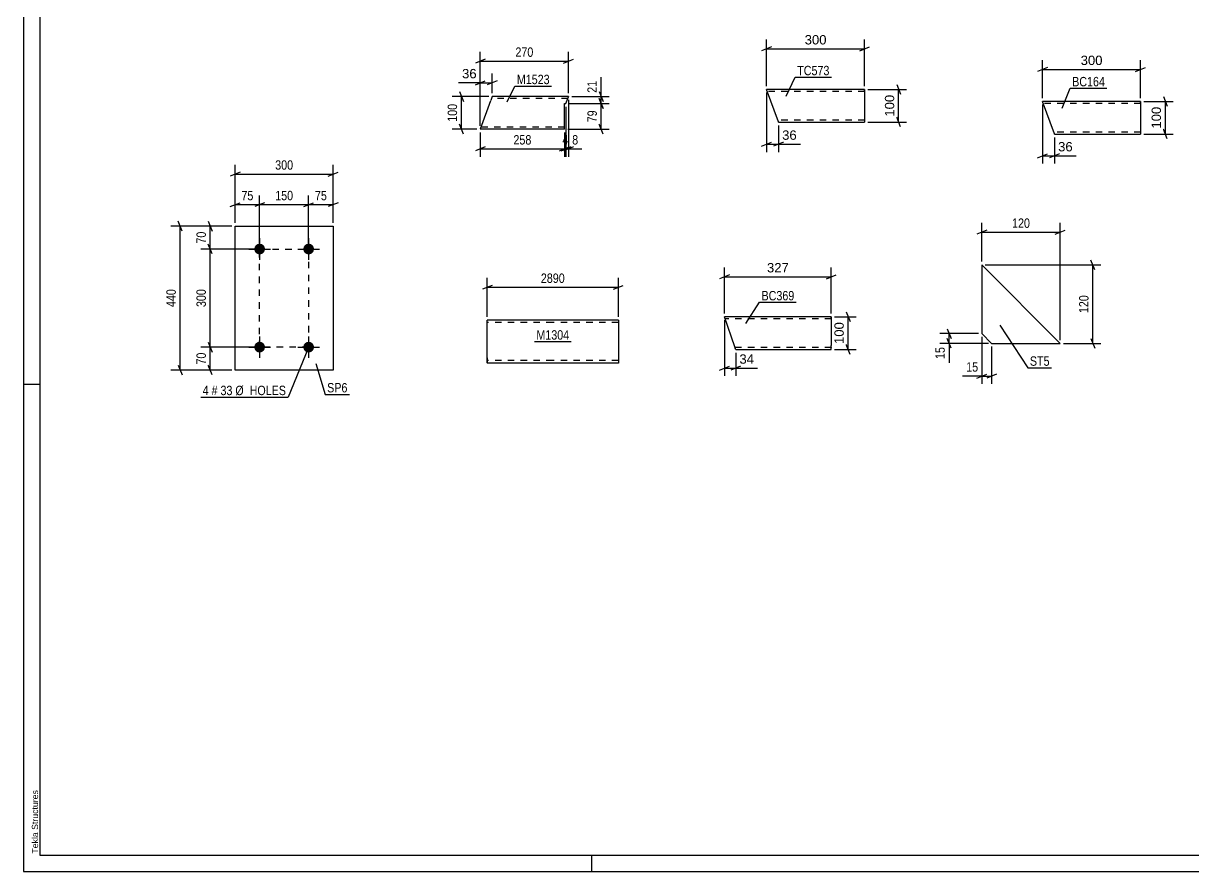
# Model space of a CAD drawing. Header units: millimetres. Extents: x 0 to 594, y 0 to 420.
# Drawn here: x 0 to 357.8, y 0 to 259.4 of the extents above; entities that cross this region are included whole.
import ezdxf

# ---------------------------------------------------------------- set-up
doc = ezdxf.new("R2010")
doc.units = ezdxf.units.MM
doc.linetypes.add('DXK_LINE_DOT2', pattern=[3.9198, 1.9599, -1.9599])
doc.styles.add('Arial', font='ARIAL.TTF', dxfattribs={"height": 0.2})
doc.styles.add('Arial Narrow', font='ARIALN.TTF', dxfattribs={"height": 0.2})

# ---------------------------------------------------------------- blocks, each defined once
blk = doc.blocks.new('Unknown-761553966-1135')
at = {"color": 5, "linetype": 'Continuous'}
for p, q in [((0, 420), (0, 0)), ((5, 415), (5, 5)), ((5, 149), (0, 149)), ((5, 5), (589, 5)), ((174, 0), (174, 5)), ((0, 0), (594, 0))]:
    blk.add_line(p, q, dxfattribs=at)
at = {"color": 174, "linetype": 'Continuous', "style": 'Arial'}
blk.add_text('Tekla Structures', height=1.9102, rotation=90, dxfattribs=at).set_placement((4.5, 5.5))
blk = doc.blocks.new('Part-761553966-12700 - 12699')
at = {"color": 2, "linetype": 'Continuous'}
for p, q in [((315.53, 225.67), (311.92, 235.58)), ((341.92, 235.58), (311.92, 235.58)), ((341.92, 235.58), (341.92, 235.49)), ((341.92, 235.49), (341.92, 225.58)), ((315.56, 225.58), (315.53, 225.67)), ((315.56, 225.58), (341.92, 225.58))]:
    blk.add_line(p, q, dxfattribs=at)
at = {"color": 7, "linetype": 'DXK_LINE_DOT2'}
for p, q in [((341.92, 234.98), (312.14, 234.98)), ((341.92, 235.23), (341.92, 235.58)), ((341.92, 226.18), (315.34, 226.18))]:
    blk.add_line(p, q, dxfattribs=at)
blk = doc.blocks.new('Part-761553966-10193 - 10192')
at = {"color": 2, "linetype": 'Continuous'}
for p, q in [((161.99, 168.71), (141.99, 168.71)), ((141.99, 157.11), (141.99, 168.71)), ((182.09, 168.71), (162.09, 168.71)), ((182.09, 168.71), (182.09, 155.51)), ((141.99, 157.11), (141.99, 155.51)), ((161.99, 155.51), (141.99, 155.51)), ((182.09, 155.51), (162.09, 155.51))]:
    blk.add_line(p, q, dxfattribs=at)
at = {"color": 7, "linetype": 'DXK_LINE_DOT2'}
for p, q in [((161.99, 167.91), (141.99, 167.91)), ((182.09, 167.91), (162.09, 167.91)), ((141.99, 155.64), (141.99, 157.11)), ((141.99, 156.31), (141.99, 156.37)), ((161.99, 156.31), (141.99, 156.31)), ((182.09, 156.31), (162.09, 156.31)), ((182.09, 156.31), (182.09, 156.37))]:
    blk.add_line(p, q, dxfattribs=at)
blk = doc.blocks.new('Part-761553966-12708 - 12707')
at = {"color": 2, "linetype": 'Continuous'}
for p, q in [((247.25, 169.71), (214.58, 169.71)), ((217.76, 160.46), (214.58, 169.71)), ((247.25, 169.71), (247.25, 169.62)), ((247.25, 169.62), (247.25, 169.36)), ((247.25, 169.36), (247.25, 168.51)), ((247.25, 168.51), (247.25, 160.91)), ((217.98, 159.81), (217.76, 160.46)), ((217.98, 159.81), (218.01, 159.71)), ((218.01, 159.71), (247.25, 159.71)), ((247.25, 159.71), (247.25, 160.91))]:
    blk.add_line(p, q, dxfattribs=at)
at = {"color": 7, "linetype": 'DXK_LINE_DOT2'}
for p, q in [((247.25, 169.11), (214.79, 169.11)), ((247.25, 169.36), (247.25, 169.71)), ((247.25, 168.97), (247.25, 168.51)), ((217.76, 160.46), (217.89, 160.07)), ((247.25, 160.31), (217.81, 160.31)), ((247.25, 160.31), (247.25, 160.91)), ((247.25, 160.36), (247.25, 160.31)), ((247.25, 159.71), (247.25, 159.81))]:
    blk.add_line(p, q, dxfattribs=at)
blk = doc.blocks.new('Part-761553966-12692 - 12691')
at = {"color": 2, "linetype": 'Continuous'}
for p, q in [((231.06, 229.34), (227.45, 239.25)), ((257.45, 239.25), (227.45, 239.25)), ((257.45, 239.25), (257.45, 239.16)), ((257.45, 239.16), (257.45, 229.25)), ((231.09, 229.25), (231.06, 229.34)), ((231.09, 229.25), (257.45, 229.25))]:
    blk.add_line(p, q, dxfattribs=at)
at = {"color": 7, "linetype": 'DXK_LINE_DOT2'}
for p, q in [((257.45, 238.65), (227.67, 238.65)), ((257.45, 238.9), (257.45, 239.25)), ((257.45, 229.85), (230.87, 229.85))]:
    blk.add_line(p, q, dxfattribs=at)
blk = doc.blocks.new('Part-761553966-10278 - 10277')
at = {"color": 2, "linetype": 'Continuous'}
for p, q in [((64.81, 153.41), (64.81, 197.41)), ((64.81, 197.41), (94.81, 197.41)), ((94.81, 197.41), (94.81, 153.41)), ((94.81, 153.41), (64.81, 153.41))]:
    blk.add_line(p, q, dxfattribs=at)
blk = doc.blocks.new('Bolt-761553966-10279 - 10277')
at = {"linetype": 'Continuous'}
for points in [[(72.31, 192.06, -1), (72.31, 188.76, -1)], [(87.31, 192.06, -1), (87.31, 188.76, -1)], [(72.31, 162.06, -1), (72.31, 158.76, -1)], [(87.31, 162.06, -1), (87.31, 158.76, -1)]]:
    blk.add_hatch(color=1, dxfattribs=at).paths.add_polyline_path(points)
at = {"color": 1, "linetype": 'Continuous'}
for p, q in [((72.31, 193.71), (72.31, 187.11)), ((87.31, 193.71), (87.31, 187.11)), ((69.01, 190.41), (75.61, 190.41)), ((84.01, 190.41), (90.61, 190.41)), ((72.31, 163.71), (72.31, 157.11)), ((87.31, 163.71), (87.31, 157.11)), ((69.01, 160.41), (75.61, 160.41)), ((84.01, 160.41), (90.61, 160.41))]:
    blk.add_line(p, q, dxfattribs=at)
blk = doc.blocks.new('Part-761553966-10296 - 10295')
at = {"color": 2, "linetype": 'Continuous'}
for p, q in [((293.33, 185.56), (293.33, 164.56)), ((293.33, 185.56), (317.33, 161.56)), ((293.33, 164.56), (296.33, 161.56)), ((296.33, 161.56), (317.33, 161.56))]:
    blk.add_line(p, q, dxfattribs=at)
blk = doc.blocks.new('Part-761553966-10373 - 10372')
at = {"color": 2, "linetype": 'Continuous'}
for p, q in [((143.47, 237.08), (143.03, 235.88)), ((166.84, 237.08), (143.47, 237.08)), ((166.07, 234.95), (166.81, 236.98)), ((166.84, 237.08), (166.81, 236.98)), ((139.86, 227.17), (143.03, 235.88)), ((165.63, 227.08), (165.63, 234.95)), ((165.63, 234.95), (166.07, 234.95)), ((139.83, 227.08), (139.86, 227.17)), ((165.63, 227.08), (139.83, 227.08))]:
    blk.add_line(p, q, dxfattribs=at)
at = {"color": 7, "linetype": 'DXK_LINE_DOT2'}
for p, q in [((166.62, 236.48), (143.25, 236.48)), ((140.05, 227.68), (140.06, 227.72)), ((165.63, 227.68), (140.05, 227.68))]:
    blk.add_line(p, q, dxfattribs=at)
blk = doc.blocks.new('Rectangle-761553966-12603 - 10277')
at = {"color": 1, "linetype": 'DXK_LINE_DOT2'}
blk.add_lwpolyline([(72.31, 190.41), (87.31, 190.41), (87.31, 160.41), (72.31, 160.41), (72.31, 190.41)], close=True, dxfattribs=at)
blk = doc.blocks.new('StraightDimension-761553966-12741 - 12699')
at = {"color": 7, "linetype": 'Continuous'}
for p, q in [((311.92, 236.58), (311.92, 248.2)), ((341.92, 236.58), (341.92, 248.2)), ((313.42, 245.95), (310.42, 244.75)), ((311.92, 245.35), (341.92, 245.35)), ((340.42, 244.75), (343.42, 245.95))]:
    blk.add_line(p, q, dxfattribs=at)
at = {"color": 0}
blk.add_wipeout([(330.86, 246.1), (330.86, 250.3), (322.99, 250.3), (322.99, 246.1)], dxfattribs=at)
at = {"color": 3, "style": 'Arial'}
blk.add_text('300', height=2.865, dxfattribs=at).set_placement((323.59, 246.7))
blk = doc.blocks.new('StraightDimension-761553966-13000 - 12699')
at = {"color": 7, "linetype": 'Continuous'}
for p, q in [((311.92, 234.58), (311.92, 216.53)), ((315.56, 224.58), (315.56, 216.53)), ((310.42, 218.33), (313.42, 219.53)), ((311.92, 218.93), (315.56, 218.93)), ((317.06, 219.53), (314.06, 218.33))]:
    blk.add_line(p, q, dxfattribs=at)
at = {"color": 0}
blk.add_wipeout([(321.73, 219.68), (321.73, 223.88), (316.09, 223.88), (316.09, 219.68)], dxfattribs=at)
at = {"color": 7, "linetype": 'Continuous'}
blk.add_line((315.56, 218.93), (322.26, 218.93), dxfattribs=at)
blk.add_line((315.56, 218.93), (322.26, 218.93), dxfattribs=at)
at = {"color": 3, "style": 'Arial'}
blk.add_text('36', height=2.865, dxfattribs=at).set_placement((316.69, 220.28))
blk = doc.blocks.new('StraightDimension-761553966-13030 - 12699')
at = {"color": 7, "linetype": 'Continuous'}
for p, q in [((348.91, 237.08), (350.11, 234.08)), ((342.92, 235.58), (351.91, 235.58)), ((349.51, 225.58), (349.51, 235.58)), ((342.92, 225.58), (351.91, 225.58)), ((350.11, 224.08), (348.91, 227.08))]:
    blk.add_line(p, q, dxfattribs=at)
at = {"color": 0}
blk.add_wipeout([(348.76, 234.52), (344.56, 234.52), (344.56, 226.65), (348.76, 226.65)], dxfattribs=at)
at = {"color": 3, "style": 'Arial'}
blk.add_text('100', height=2.865, rotation=90.0002, dxfattribs=at).set_placement((348.16, 227.25))
blk = doc.blocks.new('StraightDimension-761553966-10529 - 10192')
at = {"color": 7, "linetype": 'Continuous'}
for p, q in [((143.49, 179.31), (140.49, 178.11)), ((141.99, 169.71), (141.99, 181.56)), ((180.59, 178.11), (183.59, 179.31)), ((182.09, 169.71), (182.09, 181.56)), ((141.99, 178.71), (182.09, 178.71))]:
    blk.add_line(p, q, dxfattribs=at)
at = {"color": 0}
blk.add_wipeout([(166.29, 179.46), (166.29, 183.66), (157.78, 183.66), (157.78, 179.46)], dxfattribs=at)
at = {"color": 3, "style": 'Arial Narrow'}
blk.add_text('2890', height=2.863, dxfattribs=at).set_placement((158.38, 180.06))
blk = doc.blocks.new('StraightDimension-761553966-12730 - 12707')
at = {"color": 7, "linetype": 'Continuous'}
for p, q in [((216.08, 182.52), (213.08, 181.32)), ((214.58, 170.71), (214.58, 184.77)), ((245.75, 181.32), (248.75, 182.52)), ((247.25, 170.71), (247.25, 184.77)), ((214.58, 181.92), (247.25, 181.92))]:
    blk.add_line(p, q, dxfattribs=at)
at = {"color": 0}
blk.add_wipeout([(234.85, 182.67), (234.85, 186.87), (226.98, 186.87), (226.98, 182.67)], dxfattribs=at)
at = {"color": 3, "style": 'Arial'}
blk.add_text('327', height=2.865, dxfattribs=at).set_placement((227.58, 183.27))
blk = doc.blocks.new('StraightDimension-761553966-13108 - 12707')
at = {"color": 7, "linetype": 'Continuous'}
for p, q in [((214.58, 168.71), (214.58, 151.59)), ((218.01, 158.71), (218.01, 151.59)), ((213.08, 153.39), (216.08, 154.59)), ((214.58, 153.99), (218.01, 153.99)), ((219.51, 154.59), (216.51, 153.39))]:
    blk.add_line(p, q, dxfattribs=at)
at = {"color": 0}
blk.add_wipeout([(224.18, 154.74), (224.18, 158.94), (218.54, 158.94), (218.54, 154.74)], dxfattribs=at)
at = {"color": 7, "linetype": 'Continuous'}
blk.add_line((218.01, 153.99), (224.71, 153.99), dxfattribs=at)
blk.add_line((218.01, 153.99), (224.71, 153.99), dxfattribs=at)
at = {"color": 3, "style": 'Arial'}
blk.add_text('34', height=2.865, dxfattribs=at).set_placement((219.14, 155.34))
blk = doc.blocks.new('StraightDimension-761553966-13121 - 12707')
at = {"color": 7, "linetype": 'Continuous'}
for p, q in [((248.25, 169.71), (254.83, 169.71)), ((251.83, 171.21), (253.03, 168.21)), ((252.43, 159.71), (252.43, 169.71)), ((253.03, 158.21), (251.83, 161.21)), ((248.25, 159.71), (254.83, 159.71))]:
    blk.add_line(p, q, dxfattribs=at)
at = {"color": 0}
blk.add_wipeout([(251.68, 168.65), (247.48, 168.65), (247.48, 160.78), (251.68, 160.78)], dxfattribs=at)
at = {"color": 3, "style": 'Arial'}
blk.add_text('100', height=2.865, rotation=90.0002, dxfattribs=at).set_placement((251.08, 161.38))
blk = doc.blocks.new('StraightDimension-761553966-12752 - 12691')
at = {"color": 7, "linetype": 'Continuous'}
for p, q in [((227.45, 240.25), (227.45, 254.49)), ((257.45, 240.25), (257.45, 254.49)), ((228.95, 252.24), (225.95, 251.04)), ((227.45, 251.64), (257.45, 251.64)), ((255.95, 251.04), (258.95, 252.24))]:
    blk.add_line(p, q, dxfattribs=at)
at = {"color": 0}
blk.add_wipeout([(246.39, 252.39), (246.39, 256.59), (238.52, 256.59), (238.52, 252.39)], dxfattribs=at)
at = {"color": 3, "style": 'Arial'}
blk.add_text('300', height=2.865, dxfattribs=at).set_placement((239.12, 252.99))
blk = doc.blocks.new('StraightDimension-761553966-12983 - 12691')
at = {"color": 7, "linetype": 'Continuous'}
for p, q in [((267.28, 240.75), (268.48, 237.75)), ((258.45, 239.25), (270.28, 239.25)), ((267.88, 229.25), (267.88, 239.25)), ((258.45, 229.25), (270.28, 229.25)), ((268.48, 227.75), (267.28, 230.75))]:
    blk.add_line(p, q, dxfattribs=at)
at = {"color": 0}
blk.add_wipeout([(267.13, 238.18), (262.93, 238.18), (262.93, 230.31), (267.13, 230.31)], dxfattribs=at)
at = {"color": 3, "style": 'Arial'}
blk.add_text('100', height=2.865, rotation=90.0002, dxfattribs=at).set_placement((266.53, 230.91))
blk = doc.blocks.new('StraightDimension-761553966-12959 - 12691')
at = {"color": 7, "linetype": 'Continuous'}
for p, q in [((227.45, 238.25), (227.45, 220.08)), ((231.09, 228.25), (231.09, 220.08)), ((225.95, 221.88), (228.95, 223.08)), ((227.45, 222.48), (231.09, 222.48)), ((232.59, 223.08), (229.59, 221.88))]:
    blk.add_line(p, q, dxfattribs=at)
at = {"color": 0}
blk.add_wipeout([(237.27, 223.23), (237.27, 227.43), (231.62, 227.43), (231.62, 223.23)], dxfattribs=at)
at = {"color": 7, "linetype": 'Continuous'}
blk.add_line((231.09, 222.48), (237.79, 222.48), dxfattribs=at)
blk.add_line((231.09, 222.48), (237.79, 222.48), dxfattribs=at)
at = {"color": 3, "style": 'Arial'}
blk.add_text('36', height=2.865, dxfattribs=at).set_placement((232.22, 223.83))
blk = doc.blocks.new('StraightDimension-761553966-10613 - 10277')
at = {"color": 7, "linetype": 'Continuous'}
for p, q in [((63.81, 197.41), (54.34, 197.41)), ((56.59, 198.91), (57.79, 195.91)), ((57.19, 190.41), (57.19, 197.41)), ((71.31, 190.41), (54.34, 190.41)), ((57.79, 188.91), (56.59, 191.91))]:
    blk.add_line(p, q, dxfattribs=at)
at = {"color": 0}
blk.add_wipeout([(56.44, 196.34), (52.24, 196.34), (52.24, 191.48), (56.44, 191.48)], dxfattribs=at)
at = {"color": 3, "style": 'Arial Narrow'}
blk.add_text('70', height=2.863, rotation=90.0002, dxfattribs=at).set_placement((55.84, 192.08))
blk = doc.blocks.new('StraightDimension-761553966-10614 - 10277')
at = {"color": 7, "linetype": 'Continuous'}
for p, q in [((71.31, 190.41), (54.34, 190.41)), ((57.79, 188.91), (56.59, 191.91)), ((57.19, 160.41), (57.19, 190.41)), ((56.59, 161.91), (57.79, 158.91)), ((71.31, 160.41), (54.34, 160.41))]:
    blk.add_line(p, q, dxfattribs=at)
at = {"color": 0}
blk.add_wipeout([(56.44, 178.75), (52.24, 178.75), (52.24, 172.07), (56.44, 172.07)], dxfattribs=at)
at = {"color": 3, "style": 'Arial Narrow'}
blk.add_text('300', height=2.863, rotation=90.0002, dxfattribs=at).set_placement((55.84, 172.67))
blk = doc.blocks.new('StraightDimension-761553966-10615 - 10277')
at = {"color": 7, "linetype": 'Continuous'}
for p, q in [((56.59, 161.91), (57.79, 158.91)), ((71.31, 160.41), (54.34, 160.41)), ((57.19, 153.41), (57.19, 160.41)), ((57.79, 151.91), (56.59, 154.91)), ((63.81, 153.41), (54.34, 153.41))]:
    blk.add_line(p, q, dxfattribs=at)
at = {"color": 0}
blk.add_wipeout([(56.44, 159.34), (52.24, 159.34), (52.24, 154.48), (56.44, 154.48)], dxfattribs=at)
at = {"color": 3, "style": 'Arial Narrow'}
blk.add_text('70', height=2.863, rotation=90.0002, dxfattribs=at).set_placement((55.84, 155.08))
blk = doc.blocks.new('StraightDimension-761553966-10625 - 10277')
at = {"color": 7, "linetype": 'Continuous'}
for p, q in [((63.81, 197.41), (45.13, 197.41)), ((48.58, 195.91), (47.38, 198.91)), ((47.98, 153.41), (47.98, 197.41)), ((47.38, 154.91), (48.58, 151.91)), ((63.81, 153.41), (45.13, 153.41))]:
    blk.add_line(p, q, dxfattribs=at)
at = {"color": 0}
blk.add_wipeout([(47.23, 178.75), (43.03, 178.75), (43.03, 172.07), (47.23, 172.07)], dxfattribs=at)
at = {"color": 3, "style": 'Arial Narrow'}
blk.add_text('440', height=2.863, rotation=90.0002, dxfattribs=at).set_placement((46.63, 172.67))
blk = doc.blocks.new('StraightDimension-761553966-10629 - 10277')
at = {"color": 7, "linetype": 'Continuous'}
for p, q in [((85.81, 203.39), (88.81, 204.59)), ((87.31, 191.41), (87.31, 206.84)), ((87.31, 203.99), (94.81, 203.99)), ((96.31, 204.59), (93.31, 203.39)), ((94.81, 198.41), (94.81, 206.84))]:
    blk.add_line(p, q, dxfattribs=at)
at = {"color": 0}
blk.add_wipeout([(93.49, 204.74), (93.49, 208.94), (88.63, 208.94), (88.63, 204.74)], dxfattribs=at)
at = {"color": 3, "style": 'Arial Narrow'}
blk.add_text('75', height=2.863, dxfattribs=at).set_placement((89.23, 205.34))
blk = doc.blocks.new('StraightDimension-761553966-10630 - 10277')
at = {"color": 7, "linetype": 'Continuous'}
for p, q in [((73.81, 204.59), (70.81, 203.39)), ((72.31, 191.41), (72.31, 206.84)), ((72.31, 203.99), (87.31, 203.99)), ((85.81, 203.39), (88.81, 204.59)), ((87.31, 191.41), (87.31, 206.84))]:
    blk.add_line(p, q, dxfattribs=at)
at = {"color": 0}
blk.add_wipeout([(83.15, 204.74), (83.15, 208.94), (76.47, 208.94), (76.47, 204.74)], dxfattribs=at)
at = {"color": 3, "style": 'Arial Narrow'}
blk.add_text('150', height=2.863, dxfattribs=at).set_placement((77.07, 205.34))
blk = doc.blocks.new('StraightDimension-761553966-10631 - 10277')
at = {"color": 7, "linetype": 'Continuous'}
for p, q in [((63.31, 203.39), (66.31, 204.59)), ((64.81, 198.41), (64.81, 206.84)), ((64.81, 203.99), (72.31, 203.99)), ((73.81, 204.59), (70.81, 203.39)), ((72.31, 191.41), (72.31, 206.84))]:
    blk.add_line(p, q, dxfattribs=at)
at = {"color": 0}
blk.add_wipeout([(70.99, 204.74), (70.99, 208.94), (66.13, 208.94), (66.13, 204.74)], dxfattribs=at)
at = {"color": 3, "style": 'Arial Narrow'}
blk.add_text('75', height=2.863, dxfattribs=at).set_placement((66.73, 205.34))
blk = doc.blocks.new('StraightDimension-761553966-10641 - 10277')
at = {"color": 7, "linetype": 'Continuous'}
for p, q in [((64.81, 198.41), (64.81, 216.19)), ((94.81, 198.41), (94.81, 216.19)), ((66.31, 213.94), (63.31, 212.74)), ((64.81, 213.34), (94.81, 213.34)), ((93.31, 212.74), (96.31, 213.94))]:
    blk.add_line(p, q, dxfattribs=at)
at = {"color": 0}
blk.add_wipeout([(83.15, 214.09), (83.15, 218.29), (76.47, 218.29), (76.47, 214.09)], dxfattribs=at)
at = {"color": 3, "style": 'Arial Narrow'}
blk.add_text('300', height=2.863, dxfattribs=at).set_placement((77.07, 214.69))
blk = doc.blocks.new('StraightDimension-761553966-10697 - 10295')
at = {"color": 7, "linetype": 'Continuous'}
for p, q in [((282.73, 166.06), (283.93, 163.06)), ((292.33, 164.56), (280.48, 164.56)), ((295.33, 161.56), (280.48, 161.56)), ((283.93, 160.06), (282.73, 163.06)), ((283.33, 161.56), (283.33, 164.56))]:
    blk.add_line(p, q, dxfattribs=at)
at = {"color": 0}
blk.add_wipeout([(282.58, 161.03), (278.38, 161.03), (278.38, 156.18), (282.58, 156.18)], dxfattribs=at)
at = {"color": 7, "linetype": 'Continuous'}
blk.add_line((283.33, 161.56), (283.33, 155.65), dxfattribs=at)
blk.add_line((283.33, 161.56), (283.33, 155.65), dxfattribs=at)
at = {"color": 3, "style": 'Arial Narrow'}
blk.add_text('15', height=2.863, rotation=90.0002, dxfattribs=at).set_placement((281.98, 156.78))
blk = doc.blocks.new('StraightDimension-761553966-10689 - 10295')
at = {"color": 7, "linetype": 'Continuous'}
for p, q in [((293.33, 163.56), (293.33, 149.16)), ((296.33, 160.56), (296.33, 149.16)), ((291.83, 150.96), (294.83, 152.16)), ((293.33, 151.56), (296.33, 151.56)), ((297.83, 152.16), (294.83, 150.96))]:
    blk.add_line(p, q, dxfattribs=at)
at = {"color": 0}
blk.add_wipeout([(292.81, 152.31), (292.81, 156.51), (287.95, 156.51), (287.95, 152.31)], dxfattribs=at)
at = {"color": 7, "linetype": 'Continuous'}
blk.add_line((293.33, 151.56), (287.43, 151.56), dxfattribs=at)
blk.add_line((293.33, 151.56), (287.43, 151.56), dxfattribs=at)
at = {"color": 3, "style": 'Arial Narrow'}
blk.add_text('15', height=2.863, dxfattribs=at).set_placement((288.55, 152.91))
blk = doc.blocks.new('StraightDimension-761553966-10701 - 10295')
at = {"color": 7, "linetype": 'Continuous'}
for p, q in [((327.93, 184.06), (326.73, 187.06)), ((294.33, 185.56), (329.73, 185.56)), ((327.33, 161.56), (327.33, 185.56)), ((318.33, 161.56), (329.73, 161.56)), ((326.73, 163.06), (327.93, 160.06))]:
    blk.add_line(p, q, dxfattribs=at)
at = {"color": 0}
blk.add_wipeout([(326.58, 176.9), (322.38, 176.9), (322.38, 170.21), (326.58, 170.21)], dxfattribs=at)
at = {"color": 3, "style": 'Arial Narrow'}
blk.add_text('120', height=2.863, rotation=90.0002, dxfattribs=at).set_placement((325.98, 170.81))
blk = doc.blocks.new('StraightDimension-761553966-10693 - 10295')
at = {"color": 7, "linetype": 'Continuous'}
for p, q in [((293.33, 186.56), (293.33, 198.41)), ((317.33, 162.56), (317.33, 198.41)), ((294.83, 196.16), (291.83, 194.96)), ((293.33, 195.56), (317.33, 195.56)), ((315.83, 194.96), (318.83, 196.16))]:
    blk.add_line(p, q, dxfattribs=at)
at = {"color": 0}
blk.add_wipeout([(308.68, 196.31), (308.68, 200.51), (301.99, 200.51), (301.99, 196.31)], dxfattribs=at)
at = {"color": 3, "style": 'Arial Narrow'}
blk.add_text('120', height=2.863, dxfattribs=at).set_placement((302.59, 196.91))
blk = doc.blocks.new('StraightDimension-761553966-12863 - 10372')
at = {"color": 7, "linetype": 'Continuous'}
for p, q in [((166.07, 233.95), (166.07, 218.64)), ((165.63, 226.08), (165.63, 218.64)), ((164.13, 220.44), (167.13, 221.64)), ((167.57, 221.64), (164.57, 220.44)), ((165.63, 221.04), (166.07, 221.04))]:
    blk.add_line(p, q, dxfattribs=at)
at = {"color": 0}
blk.add_wipeout([(167.36, 221.79), (167.36, 225.99), (164.34, 225.99), (164.34, 221.79)], dxfattribs=at)
at = {"color": 3, "style": 'Arial Narrow'}
blk.add_text('4', height=2.86, dxfattribs=at).set_placement((164.94, 222.39))
blk = doc.blocks.new('StraightDimension-761553966-10791 - 10372')
at = {"color": 7, "linetype": 'Continuous'}
for p, q in [((167.84, 237.08), (179.24, 237.08)), ((176.24, 238.58), (177.44, 235.58)), ((177.44, 233.45), (176.24, 236.45)), ((176.84, 234.95), (176.84, 237.08)), ((167.07, 234.95), (179.24, 234.95))]:
    blk.add_line(p, q, dxfattribs=at)
at = {"color": 0}
blk.add_wipeout([(176.09, 242.46), (171.89, 242.46), (171.89, 237.6), (176.09, 237.6)], dxfattribs=at)
at = {"color": 7, "linetype": 'Continuous'}
blk.add_line((176.84, 237.08), (176.84, 242.98), dxfattribs=at)
blk.add_line((176.84, 237.08), (176.84, 242.98), dxfattribs=at)
at = {"color": 3, "style": 'Arial Narrow'}
blk.add_text('21', height=2.863, rotation=90.0002, dxfattribs=at).set_placement((175.49, 238.2))
blk = doc.blocks.new('StraightDimension-761553966-10800 - 10372')
at = {"color": 7, "linetype": 'Continuous'}
for p, q in [((142.47, 237.08), (131.23, 237.08)), ((133.48, 238.58), (134.68, 235.58)), ((134.08, 227.08), (134.08, 237.08)), ((138.83, 227.08), (131.23, 227.08)), ((134.68, 225.58), (133.48, 228.58))]:
    blk.add_line(p, q, dxfattribs=at)
at = {"color": 0}
blk.add_wipeout([(133.33, 235.42), (129.13, 235.42), (129.13, 228.73), (133.33, 228.73)], dxfattribs=at)
at = {"color": 3, "style": 'Arial Narrow'}
blk.add_text('100', height=2.863, rotation=90.0002, dxfattribs=at).set_placement((132.73, 229.33))
blk = doc.blocks.new('StraightDimension-761553966-10792 - 10372')
at = {"color": 7, "linetype": 'Continuous'}
for p, q in [((176.24, 236.45), (177.44, 233.45)), ((167.07, 234.95), (179.24, 234.95)), ((176.84, 227.08), (176.84, 234.95)), ((166.63, 227.08), (179.24, 227.08)), ((177.44, 225.58), (176.24, 228.58))]:
    blk.add_line(p, q, dxfattribs=at)
at = {"color": 0}
blk.add_wipeout([(176.09, 233.44), (171.89, 233.44), (171.89, 228.58), (176.09, 228.58)], dxfattribs=at)
at = {"color": 3, "style": 'Arial Narrow'}
blk.add_text('79', height=2.863, rotation=90.0002, dxfattribs=at).set_placement((175.49, 229.18))
blk = doc.blocks.new('StraightDimension-761553966-10826 - 10372')
at = {"color": 7, "linetype": 'Continuous'}
for p, q in [((139.83, 228.08), (139.83, 250.72)), ((166.84, 238.08), (166.84, 250.72)), ((141.33, 248.47), (138.33, 247.27)), ((139.83, 247.87), (166.84, 247.87)), ((165.34, 247.27), (168.34, 248.47))]:
    blk.add_line(p, q, dxfattribs=at)
at = {"color": 0}
blk.add_wipeout([(156.68, 248.62), (156.68, 252.82), (149.99, 252.82), (149.99, 248.62)], dxfattribs=at)
at = {"color": 3, "style": 'Arial Narrow'}
blk.add_text('270', height=2.863, dxfattribs=at).set_placement((150.59, 249.22))
blk = doc.blocks.new('StraightDimension-761553966-12862 - 10372')
at = {"color": 7, "linetype": 'Continuous'}
for p, q in [((166.07, 233.95), (166.07, 218.64)), ((166.84, 236.08), (166.84, 218.64)), ((164.57, 220.44), (167.57, 221.64)), ((168.34, 221.64), (165.34, 220.44)), ((166.07, 221.04), (166.84, 221.04))]:
    blk.add_line(p, q, dxfattribs=at)
at = {"color": 0}
blk.add_wipeout([(170.4, 221.79), (170.4, 225.99), (167.37, 225.99), (167.37, 221.79)], dxfattribs=at)
at = {"color": 7, "linetype": 'Continuous'}
blk.add_line((166.84, 221.04), (170.92, 221.04), dxfattribs=at)
blk.add_line((166.84, 221.04), (170.92, 221.04), dxfattribs=at)
at = {"color": 3, "style": 'Arial Narrow'}
blk.add_text('8', height=2.86, dxfattribs=at).set_placement((167.97, 222.39))
blk = doc.blocks.new('StraightDimension-761553966-12864 - 10372')
at = {"color": 7, "linetype": 'Continuous'}
for p, q in [((139.83, 226.08), (139.83, 218.64)), ((165.63, 226.08), (165.63, 218.64)), ((141.33, 221.64), (138.33, 220.44)), ((139.83, 221.04), (165.63, 221.04)), ((164.13, 220.44), (167.13, 221.64))]:
    blk.add_line(p, q, dxfattribs=at)
at = {"color": 0}
blk.add_wipeout([(156.07, 221.79), (156.07, 225.99), (149.39, 225.99), (149.39, 221.79)], dxfattribs=at)
at = {"color": 3, "style": 'Arial Narrow'}
blk.add_text('258', height=2.863, dxfattribs=at).set_placement((149.99, 222.39))
blk = doc.blocks.new('StraightDimension-761553966-12941 - 10372')
at = {"color": 7, "linetype": 'Continuous'}
for p, q in [((139.83, 228.08), (139.83, 244.13)), ((143.47, 238.08), (143.47, 244.13)), ((138.33, 240.68), (141.33, 241.88)), ((139.83, 241.28), (143.47, 241.28)), ((144.97, 241.88), (141.97, 240.68))]:
    blk.add_line(p, q, dxfattribs=at)
at = {"color": 0}
blk.add_wipeout([(139.3, 242.03), (139.3, 246.23), (133.66, 246.23), (133.66, 242.03)], dxfattribs=at)
at = {"color": 7, "linetype": 'Continuous'}
blk.add_line((139.83, 241.28), (133.13, 241.28), dxfattribs=at)
blk.add_line((139.83, 241.28), (133.13, 241.28), dxfattribs=at)
at = {"color": 3, "style": 'Arial'}
blk.add_text('36', height=2.865, dxfattribs=at).set_placement((134.26, 242.63))
blk = doc.blocks.new('Mark-761553966-12721 - 12699')
at = {"color": 0}
blk.add_wipeout([(331.03, 240.19), (331.03, 243.19), (320.98, 243.19), (320.98, 240.19)], dxfattribs=at)
blk.add_wipeout([(331.03, 240.19), (331.03, 243.19), (320.98, 243.19), (320.98, 240.19)], dxfattribs=at)
at = {"color": 30, "linetype": 'Continuous'}
for p, q in [((317.95, 233.55), (320.38, 239.59)), ((320.38, 239.59), (331.63, 239.59))]:
    blk.add_line(p, q, dxfattribs=at)
at = {"color": 3, "style": 'Arial Narrow'}
blk.add_text('BC164', height=2.863, dxfattribs=at).set_placement((320.98, 240.19))
blk = doc.blocks.new('Mark-761553966-10845 - 10192')
at = {"color": 0}
blk.add_wipeout([(167.06, 162.71), (167.06, 165.71), (157.01, 165.71), (157.01, 162.71)], dxfattribs=at)
blk.add_wipeout([(167.06, 162.71), (167.06, 165.71), (157.01, 165.71), (157.01, 162.71)], dxfattribs=at)
at = {"color": 30, "linetype": 'Continuous'}
blk.add_line((156.41, 162.11), (167.66, 162.11), dxfattribs=at)
at = {"color": 3, "style": 'Arial Narrow'}
blk.add_text('M1304', height=2.863, dxfattribs=at).set_placement((157.01, 162.71))
blk = doc.blocks.new('Mark-761553966-12718 - 12707')
at = {"color": 0}
blk.add_wipeout([(235.96, 174.72), (235.96, 177.72), (225.91, 177.72), (225.91, 174.72)], dxfattribs=at)
blk.add_wipeout([(235.96, 174.72), (235.96, 177.72), (225.91, 177.72), (225.91, 174.72)], dxfattribs=at)
at = {"color": 30, "linetype": 'Continuous'}
for p, q in [((221.15, 167.69), (225.31, 174.12)), ((225.31, 174.12), (236.56, 174.12))]:
    blk.add_line(p, q, dxfattribs=at)
at = {"color": 3, "style": 'Arial Narrow'}
blk.add_text('BC369', height=2.863, dxfattribs=at).set_placement((225.91, 174.72))
blk = doc.blocks.new('Mark-761553966-12715 - 12691')
at = {"color": 0}
blk.add_wipeout([(246.71, 243.58), (246.71, 246.58), (236.84, 246.58), (236.84, 243.58)], dxfattribs=at)
blk.add_wipeout([(246.71, 243.58), (246.71, 246.58), (236.84, 246.58), (236.84, 243.58)], dxfattribs=at)
at = {"color": 30, "linetype": 'Continuous'}
for p, q in [((233.48, 237.22), (236.24, 242.98)), ((236.24, 242.98), (247.31, 242.98))]:
    blk.add_line(p, q, dxfattribs=at)
at = {"color": 3, "style": 'Arial Narrow'}
blk.add_text('TC573', height=2.863, dxfattribs=at).set_placement((236.84, 243.58))
blk = doc.blocks.new('Mark-761553966-10867 - 10277')
at = {"color": 0}
blk.add_wipeout([(99.18, 146.57), (99.18, 149.57), (92.97, 149.57), (92.97, 146.57)], dxfattribs=at)
blk.add_wipeout([(99.18, 146.57), (99.18, 149.57), (92.97, 149.57), (92.97, 146.57)], dxfattribs=at)
at = {"color": 30, "linetype": 'Continuous'}
for p, q in [((89.53, 155.37), (92.37, 145.97)), ((92.37, 145.97), (99.78, 145.97))]:
    blk.add_line(p, q, dxfattribs=at)
at = {"color": 3, "style": 'Arial Narrow'}
blk.add_text('SP6', height=2.863, dxfattribs=at).set_placement((92.97, 146.57))
blk = doc.blocks.new('Mark-761553966-10870 - 10277')
at = {"color": 0}
blk.add_wipeout([(56.69, 145.74), (56.69, 148.74), (54.86, 148.74), (54.86, 145.74)], dxfattribs=at)
blk.add_wipeout([(56.69, 145.74), (56.69, 148.74), (54.86, 148.74), (54.86, 145.74)], dxfattribs=at)
blk.add_wipeout([(59.42, 145.74), (59.42, 148.74), (57.59, 148.74), (57.59, 145.74)], dxfattribs=at)
blk.add_wipeout([(59.42, 145.74), (59.42, 148.74), (57.59, 148.74), (57.59, 145.74)], dxfattribs=at)
at = {"color": 3, "style": 'Arial Narrow'}
blk.add_text('4', height=2.86, dxfattribs=at).set_placement((54.86, 145.74))
at = {"color": 0}
blk.add_wipeout([(63.97, 145.74), (63.97, 148.74), (60.32, 148.74), (60.32, 145.74)], dxfattribs=at)
blk.add_wipeout([(63.97, 145.74), (63.97, 148.74), (60.32, 148.74), (60.32, 145.74)], dxfattribs=at)
at = {"color": 3, "style": 'Arial Narrow'}
blk.add_text('#', height=2.86, dxfattribs=at).set_placement((57.59, 145.74))
at = {"color": 0}
blk.add_wipeout([(80.4, 145.74), (80.4, 148.74), (64.87, 148.74), (64.87, 145.74)], dxfattribs=at)
blk.add_wipeout([(80.4, 145.74), (80.4, 148.74), (64.87, 148.74), (64.87, 145.74)], dxfattribs=at)
at = {"color": 7, "linetype": 'Continuous'}
for p in [(87.23, 160.27), (54.26, 145.14)]:
    blk.add_line(p, (81, 145.14), dxfattribs=at)
at = {"color": 3, "style": 'Arial Narrow'}
for s, p in [('33', (60.32, 145.74)), ('Ø  HOLES', (64.87, 145.74))]:
    blk.add_text(s, height=2.863, dxfattribs=at).set_placement(p)
blk = doc.blocks.new('Mark-761553966-10875 - 10295')
at = {"color": 0}
blk.add_wipeout([(314.07, 154.72), (314.07, 157.72), (308.05, 157.72), (308.05, 154.72)], dxfattribs=at)
blk.add_wipeout([(314.07, 154.72), (314.07, 157.72), (308.05, 157.72), (308.05, 154.72)], dxfattribs=at)
at = {"color": 30, "linetype": 'Continuous'}
for p, q in [((298.89, 167.12), (307.45, 154.12)), ((307.45, 154.12), (314.67, 154.12))]:
    blk.add_line(p, q, dxfattribs=at)
at = {"color": 3, "style": 'Arial Narrow'}
blk.add_text('ST5', height=2.863, dxfattribs=at).set_placement((308.05, 154.72))
blk = doc.blocks.new('Mark-761553966-10889 - 10372')
at = {"color": 0}
blk.add_wipeout([(161.07, 240.86), (161.07, 243.86), (151.02, 243.86), (151.02, 240.86)], dxfattribs=at)
blk.add_wipeout([(161.07, 240.86), (161.07, 243.86), (151.02, 243.86), (151.02, 240.86)], dxfattribs=at)
at = {"color": 30, "linetype": 'Continuous'}
for p, q in [((148.11, 235.48), (150.42, 240.26)), ((150.42, 240.26), (161.67, 240.26))]:
    blk.add_line(p, q, dxfattribs=at)
at = {"color": 3, "style": 'Arial Narrow'}
blk.add_text('M1523', height=2.863, dxfattribs=at).set_placement((151.02, 240.86))

msp = doc.modelspace()

# ---------------------------------------------------------------- block references
for name in ['Unknown-761553966-1135', 'Part-761553966-10373 - 10372', 'Part-761553966-12692 - 12691', 'Part-761553966-12700 - 12699', 'Part-761553966-10278 - 10277', 'Bolt-761553966-10279 - 10277', 'Rectangle-761553966-12603 - 10277', 'Part-761553966-10296 - 10295', 'Part-761553966-10193 - 10192', 'Part-761553966-12708 - 12707']:
    msp.add_blockref(name, (0, 0))

# ---------------------------------------------------------------- next in the draw order: block references
for name in ['StraightDimension-761553966-12752 - 12691', 'StraightDimension-761553966-12741 - 12699', 'StraightDimension-761553966-10800 - 10372', 'StraightDimension-761553966-12959 - 12691', 'StraightDimension-761553966-12863 - 10372', 'StraightDimension-761553966-13000 - 12699', 'StraightDimension-761553966-10629 - 10277', 'StraightDimension-761553966-10613 - 10277', 'StraightDimension-761553966-12730 - 12707', 'StraightDimension-761553966-10529 - 10192', 'StraightDimension-761553966-13108 - 12707', 'Mark-761553966-10845 - 10192', 'StraightDimension-761553966-10697 - 10295', 'Mark-761553966-10867 - 10277']:
    msp.add_blockref(name, (0, 0))

# ---------------------------------------------------------------- next in the draw order: block references
for name in ['Mark-761553966-12715 - 12691', 'StraightDimension-761553966-10791 - 10372', 'StraightDimension-761553966-12983 - 12691', 'Mark-761553966-12721 - 12699', 'StraightDimension-761553966-13030 - 12699', 'StraightDimension-761553966-10614 - 10277', 'Mark-761553966-12718 - 12707', 'StraightDimension-761553966-13121 - 12707', 'StraightDimension-761553966-10689 - 10295']:
    msp.add_blockref(name, (0, 0))

# ---------------------------------------------------------------- next in the draw order: block references
for name in ['StraightDimension-761553966-10792 - 10372', 'StraightDimension-761553966-10630 - 10277', 'StraightDimension-761553966-10701 - 10295', 'StraightDimension-761553966-10615 - 10277']:
    msp.add_blockref(name, (0, 0))

# ---------------------------------------------------------------- next in the draw order: block references
for name in ['StraightDimension-761553966-10826 - 10372', 'StraightDimension-761553966-10693 - 10295', 'StraightDimension-761553966-10625 - 10277']:
    msp.add_blockref(name, (0, 0))

# ---------------------------------------------------------------- next in the draw order: block references
for name in ['StraightDimension-761553966-12941 - 10372', 'Mark-761553966-10889 - 10372', 'StraightDimension-761553966-12862 - 10372', 'StraightDimension-761553966-10631 - 10277', 'Mark-761553966-10875 - 10295', 'Mark-761553966-10870 - 10277']:
    msp.add_blockref(name, (0, 0))

# ---------------------------------------------------------------- next in the draw order: block references
for name in ['StraightDimension-761553966-12864 - 10372', 'StraightDimension-761553966-10641 - 10277']:
    msp.add_blockref(name, (0, 0))

doc.saveas('drawing.dxf')
